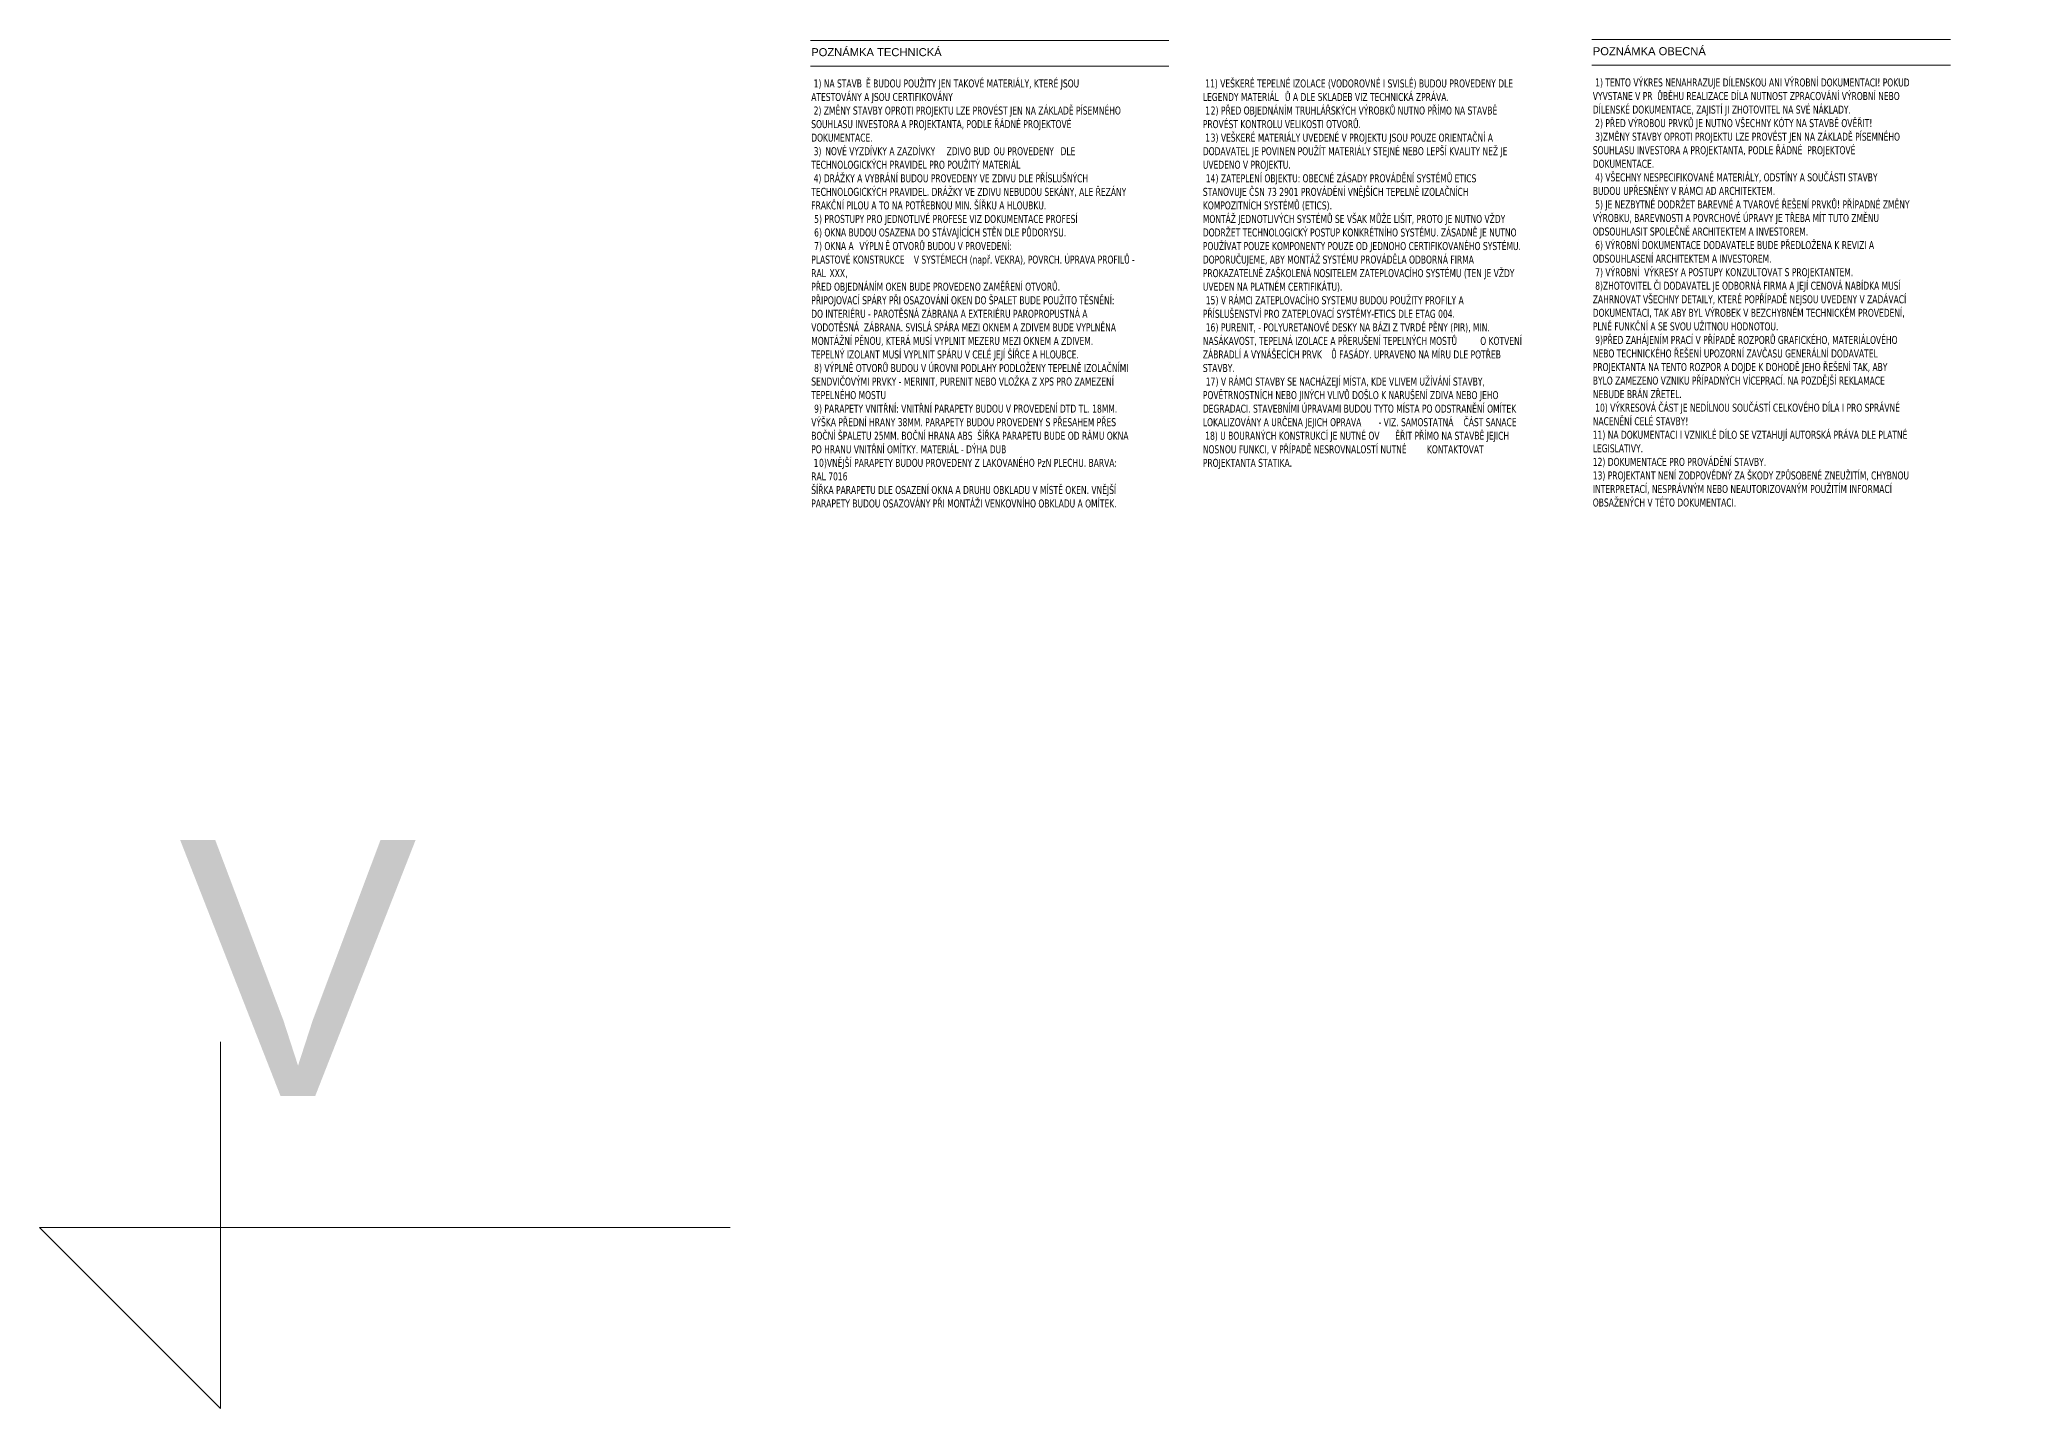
# Model space of a CAD drawing. Header units: millimetres. Extents: x 46521 to 262603, y -45352 to 20466.
# Drawn here: x 231762 to 262603, y -17447 to 3939 of the extents above; entities that cross this region are included whole.
import ezdxf

# ---------------------------------------------------------------- set-up
doc = ezdxf.new("R2010")
doc.units = ezdxf.units.MM
doc.layers.add('A-DETL-THIN', color=151, linetype='Continuous', lineweight=13)
doc.layers.add('G-ANNO-TEXT', color=231, linetype='Continuous', lineweight=9)
doc.styles.add('Arial', font='arial.ttf', dxfattribs={"height": 125})
doc.styles.add('Arial_4', font='arial.ttf', dxfattribs={"height": 4000})
doc.styles.add('Tahoma', font='tahoma.ttf', dxfattribs={"width": 0.8, "height": 125})

msp = doc.modelspace()

# ---------------------------------------------------------------- linework, layer by layer
at = {"layer": 'A-DETL-THIN'}
for p, q in [((243806.7, 3923.7), (249406.7, 3923.7)), ((256016.8, 3938.7), (261616.8, 3938.7)), ((243806.7, 3523.7), (249406.7, 3523.7)), ((256016.8, 3538.7), (261616.8, 3538.7))]:
    msp.add_line(p, q, dxfattribs=at)
at = {"layer": 'A-DETL-THIN', "lineweight": 9}
for p, q in [((234590.4, -17446.6), (234590.4, -11716.7)), ((242553.8, -14618.2), (231761.9, -14618.2)), ((231761.9, -14618.2), (234590.4, -17446.6))]:
    msp.add_line(p, q, dxfattribs=at)

# ---------------------------------------------------------------- texts
at = {"layer": 'G-ANNO-TEXT', "color": 7, "char_height": 125, "attachment_point": 1, "style": 'Tahoma', "bg_fill": 3, "box_fill_scale": 1.25, "bg_fill_color": 256, "bg_fill_true_color": 13158600, "bg_fill_transparency": 0}
for s, insert, width in [(' 1) NA STAVB', (243819.5, 3314.7), 1035.78), (' 11) VEŠKERÉ TEPELNÉ IZOLACE (VODOROVNÉ I SVISLÉ) BUDOU PROVEDENY DLE ', (249937.7, 3314.7), 6397.466)]:
    msp.add_mtext(s, dxfattribs=dict(at, insert=insert, width=width))
at = {"layer": 'G-ANNO-TEXT', "color": 7, "insert": (233935.5, -8567.2), "char_height": 4000, "width": 4649.787, "attachment_point": 1, "style": 'Arial_4'}
msp.add_mtext('\\fArial|b0|i0|c238|p34|;V', dxfattribs=at)

# ---------------------------------------------------------------- next in the draw order: texts
at = {"layer": 'G-ANNO-TEXT', "color": 7, "char_height": 125, "attachment_point": 1, "bg_fill": 3, "box_fill_scale": 1.25, "bg_fill_color": 256, "bg_fill_true_color": 13158600, "bg_fill_transparency": 0}
for s, insert, width, style in [('POZNÁMKA TECHNICKÁ', (243819.5, 3803.2), 2461.181, 'Arial'), ('POZNÁMKA OBECNÁ', (256029.7, 3818.3), 2128.48, 'Arial'), ('Ě BUDOU POUŽITY JEN TAKOVÉ MATERIÁLY, KTERÉ JSOU ', (244674.1, 3314.7), 4502.277, 'Tahoma'), (' 1) TENTO VÝKRES NENAHRAZUJE DÍLENSKOU ANI VÝROBNÍ DOKUMENTACI! POKUD ', (256029.7, 3329.8), 6541.77, 'Tahoma')]:
    msp.add_mtext(s, dxfattribs=dict(at, insert=insert, width=width, style=style))

# ---------------------------------------------------------------- next in the draw order: texts
at = {"layer": 'G-ANNO-TEXT', "color": 7, "insert": (243819.5, 3103.1), "char_height": 125, "width": 2950.21, "attachment_point": 1, "style": 'Tahoma', "bg_fill": 3, "box_fill_scale": 1.25, "bg_fill_color": 256, "bg_fill_true_color": 13158600, "bg_fill_transparency": 0}
msp.add_mtext('ATESTOVÁNY A JSOU CERTIFIKOVÁNY', dxfattribs=at)

# ---------------------------------------------------------------- next in the draw order: texts
at = {"layer": 'G-ANNO-TEXT', "color": 7, "insert": (243819.5, 2891.4), "char_height": 125, "width": 6442.361, "attachment_point": 1, "style": 'Tahoma', "bg_fill": 3, "box_fill_scale": 1.25, "bg_fill_color": 256, "bg_fill_true_color": 13158600, "bg_fill_transparency": 0}
msp.add_mtext(' 2) ZMĚNY STAVBY OPROTI PROJEKTU LZE PROVÉST JEN NA ZÁKLADĚ PÍSEMNÉHO ', dxfattribs=at)

# ---------------------------------------------------------------- next in the draw order: texts
at = {"layer": 'G-ANNO-TEXT', "color": 7, "char_height": 125, "attachment_point": 1, "style": 'Tahoma', "bg_fill": 3, "box_fill_scale": 1.25, "bg_fill_color": 256, "bg_fill_true_color": 13158600, "bg_fill_transparency": 0}
for s, insert, width in [('LEGENDY MATERIÁL', (249937.7, 3103.1), 1555.274), ('SOUHLASU INVESTORA A PROJEKTANTA, PODLE ŘÁDNÉ PROJEKTOVÉ ', (243819.5, 2679.7), 5409.787)]:
    msp.add_mtext(s, dxfattribs=dict(at, insert=insert, width=width))

# ---------------------------------------------------------------- next in the draw order: texts
for s, insert, width in [('Ů A DLE SKLADEB VIZ TECHNICKÁ ZPRÁVA.', (251220.9, 3103.1), 3341.433), (' 1', (249937.7, 2891.4), 147.511), ('DOKUMENTACE. ', (243819.5, 2468.1), 1292.32)]:
    msp.add_mtext(s, dxfattribs=dict(at, insert=insert, width=width))

# ---------------------------------------------------------------- next in the draw order: texts
for s, insert, width in [('\\fTahoma|b0|i0|c238|p34|;\\W.8;2', (250059.4, 2891.4), 92.996), (' 3) ', (243819.5, 2256.4), 266.16)]:
    msp.add_mtext(s, dxfattribs=dict(at, insert=insert, width=width))

# ---------------------------------------------------------------- next in the draw order: texts
for s, insert, width in [(') PŘED OBJEDNÁNÍM TRUHLÁŘSKÝCH VÝROBKŮ NUTNO PŘÍMO NA STAVBĚ ', (250136.1, 2891.4), 5842.699), ('NOVÉ VYZDÍVKY A ZAZDÍVKY', (244039.1, 2256.4), 2251.139)]:
    msp.add_mtext(s, dxfattribs=dict(at, insert=insert, width=width))

# ---------------------------------------------------------------- next in the draw order: texts
for s, insert, width in [('VYVSTANE V PR', (256029.7, 3118.1), 1221.772), ('PROVÉST KONTROLU VELIKOSTI OTVORŮ.', (249937.7, 2679.7), 3258.058), (' ZDIVO BUD', (245896.5, 2256.4), 933.164)]:
    msp.add_mtext(s, dxfattribs=dict(at, insert=insert, width=width))

# ---------------------------------------------------------------- next in the draw order: texts
for s, insert, width in [('ŮBĚHU REALIZACE DÍLA NUTNOST ZPRACOVÁNÍ VÝROBNÍ NEBO ', (257037.7, 3118.1), 5012.15), (' 1', (249937.7, 2468.1), 147.511), ('OU PROVEDENY', (246666.4, 2256.4), 1224.978)]:
    msp.add_mtext(s, dxfattribs=dict(at, insert=insert, width=width))

# ---------------------------------------------------------------- next in the draw order: texts
for s, insert, width in [('DÍLENSKÉ DOKUMENTACE, ZAJISTÍ JI ZHOTOVITEL NA SVÉ NÁKLADY.', (256029.7, 2906.5), 5380.926), ('\\fTahoma|b0|i0|c238|p34|;\\W.8;3', (250059.4, 2468.1), 92.996), (' DLE ', (247677.1, 2256.4), 404.051)]:
    msp.add_mtext(s, dxfattribs=dict(at, insert=insert, width=width))

# ---------------------------------------------------------------- next in the draw order: texts
for s, insert, width in [(') VEŠKERÉ MATERIÁLY UVEDENÉ V PROJEKTU JSOU POUZE ORIENTAČNÍ A ', (250136.1, 2468.1), 5810.631), ('TECHNOLOGICKÝCH PRAVIDEL PRO POUŽITÝ MATERIÁL', (243819.5, 2044.7), 4309.872)]:
    msp.add_mtext(s, dxfattribs=dict(at, insert=insert, width=width))

# ---------------------------------------------------------------- next in the draw order: texts
for s, insert, width in [(' 2) PŘED VÝROBOU PRVKŮ JE NUTNO VŠECHNY KÓTY NA STAVBĚ OVĚŘIT!', (256029.7, 2694.8), 5756.116), ('DODAVATEL JE POVINEN POUŽÍT MATERIÁLY STEJNÉ NEBO LEPŠÍ KVALITY NEŽ JE ', (249937.7, 2256.4), 6423.12), (' 4) DRÁŽKY A VYBRÁNÍ BUDOU PROVEDENY VE ZDIVU DLE PŘÍSLUŠNÝCH ', (243819.5, 1833.1), 5727.256)]:
    msp.add_mtext(s, dxfattribs=dict(at, insert=insert, width=width))

# ---------------------------------------------------------------- next in the draw order: texts
for s, insert, width in [(' 3)ZMĚNY STAVBY OPROTI PROJEKTU LZE PROVÉST JEN NA ZÁKLADĚ PÍSEMNÉHO ', (256029.7, 2483.1), 6387.846), ('UVEDENO V PROJEKTU.', (249937.7, 2044.7), 1811.814), ('TECHNOLOGICKÝCH PRAVIDEL. DRÁŽKY VE ZDIVU NEBUDOU SEKÁNY, ALE ŘEZÁNY ', (243819.5, 1621.4), 6474.428)]:
    msp.add_mtext(s, dxfattribs=dict(at, insert=insert, width=width))

# ---------------------------------------------------------------- next in the draw order: texts
for s, insert, width in [('SOUHLASU INVESTORA A PROJEKTANTA, PODLE ŘÁDNÉ  PROJEKTOVÉ ', (256029.7, 2271.5), 5464.302), ('\\fTahoma|b0|i0|c238|p34|;\\W.8; ', (249937.7, 1833.1), 54.515), ('FRAKČNÍ PILOU A TO NA POTŘEBNOU MIN. ŠÍŘKU A HLOUBKU.', (243819.5, 1409.7), 4861.433)]:
    msp.add_mtext(s, dxfattribs=dict(at, insert=insert, width=width))

# ---------------------------------------------------------------- next in the draw order: texts
for s, insert, width in [('14', (249982.6, 1833.1), 185.992), ('DOKUMENTACE. ', (256029.7, 2059.8), 1292.32), ('\\fTahoma|b0|i0|c238|p34|;\\W.8; ', (243819.5, 1198.1), 54.515)]:
    msp.add_mtext(s, dxfattribs=dict(at, insert=insert, width=width))

# ---------------------------------------------------------------- next in the draw order: texts
for s, insert, width in [(') ZATEPLENÍ OBJEKTU: OBECNÉ ZÁSADY PROVÁDĚNÍ SYSTÉMŮ ETICS ', (250136.1, 1833.1), 5438.648), (' 4) VŠECHNY NESPECIFIKOVANÉ MATERIÁLY, ODSTÍNY A SOUČÁSTI STAVBY  ', (256029.7, 1848.1), 6009.449), ('\\fTahoma|b0|i0|c238|p34|;\\W.8;5', (243864.5, 1198.1), 92.996)]:
    msp.add_mtext(s, dxfattribs=dict(at, insert=insert, width=width))

# ---------------------------------------------------------------- next in the draw order: texts
for s, insert, width in [('STANOVUJE ČSN 73 2901 PROVÁDĚNÍ VNĚJŠÍCH TEPELNĚ IZOLAČNÍCH ', (249937.7, 1621.4), 5525.23), ('BUDOU UPŘESNĚNY V RÁMCI AD ARCHITEKTEM.', (256029.7, 1636.5), 3745.484), (') PROSTUPY PRO JEDNOTLIVÉ PROFESE VIZ DOKUMENTACE PROFESÍ', (243941.2, 1198.1), 5348.859)]:
    msp.add_mtext(s, dxfattribs=dict(at, insert=insert, width=width))

# ---------------------------------------------------------------- next in the draw order: texts
for s, insert, width in [('KOMPOZITNÍCH SYSTÉMŮ (ETICS). ', (249937.7, 1409.7), 2748.185), ('\\fTahoma|b0|i0|c238|p34|;\\W.8; ', (243819.5, 986.4), 54.515)]:
    msp.add_mtext(s, dxfattribs=dict(at, insert=insert, width=width))

# ---------------------------------------------------------------- next in the draw order: texts
for s, insert, width in [('\\fTahoma|b0|i0|c238|p34|;\\W.8;6', (243864.5, 986.4), 92.996), ('MONTÁŽ JEDNOTLIVÝCH SYSTÉMŮ SE VŠAK MŮŽE LIŠIT, PROTO JE NUTNO VŽDY ', (249937.7, 1198.1), 6330.125)]:
    msp.add_mtext(s, dxfattribs=dict(at, insert=insert, width=width))

# ---------------------------------------------------------------- next in the draw order: texts
for s, insert, width in [(' 5) JE NEZBYTNÉ DODRŽET BAREVNÉ A TVAROVÉ ŘEŠENÍ PRVKŮ! PŘÍPADNÉ ZMĚNY ', (256029.7, 1424.8), 6541.77), (') OKNA BUDOU OSAZENA DO STÁVAJÍCÍCH STĚN DLE PŮDORYSU. ', (243941.2, 986.4), 5130.8), ('DODRŽET TECHNOLOGICKÝ POSTUP KONKRÉTNÍHO SYSTÉMU. ZÁSADNĚ JE NUTNO ', (249937.7, 986.4), 6487.255)]:
    msp.add_mtext(s, dxfattribs=dict(at, insert=insert, width=width))

# ---------------------------------------------------------------- next in the draw order: texts
for s, insert, width in [('VÝROBKU, BAREVNOSTI A POVRCHOVÉ ÚPRAVY JE TŘEBA MÍT TUTO ZMĚNU ', (256029.7, 1213.1), 5948.521), ('\\fTahoma|b0|i0|c238|p34|;\\W.8; ', (243819.5, 774.7), 54.515)]:
    msp.add_mtext(s, dxfattribs=dict(at, insert=insert, width=width))

# ---------------------------------------------------------------- next in the draw order: texts
at = {"layer": 'G-ANNO-TEXT', "color": 7, "insert": (243864.5, 774.7), "char_height": 125, "width": 92.996, "attachment_point": 1, "style": 'Tahoma', "bg_fill": 3, "box_fill_scale": 1.25, "bg_fill_color": 256, "bg_fill_true_color": 13158600, "bg_fill_transparency": 0}
msp.add_mtext('\\fTahoma|b0|i0|c238|p34|;\\W.8;7', dxfattribs=at)

# ---------------------------------------------------------------- next in the draw order: texts
at = {"layer": 'G-ANNO-TEXT', "color": 7, "insert": (243941.2, 774.7), "char_height": 125, "width": 763.207, "attachment_point": 1, "style": 'Tahoma', "bg_fill": 3, "box_fill_scale": 1.25, "bg_fill_color": 256, "bg_fill_true_color": 13158600, "bg_fill_transparency": 0}
msp.add_mtext(') OKNA A ', dxfattribs=at)

# ---------------------------------------------------------------- next in the draw order: texts
at = {"layer": 'G-ANNO-TEXT', "color": 7, "insert": (244570.9, 774.7), "char_height": 125, "width": 490.633, "attachment_point": 1, "style": 'Tahoma', "bg_fill": 3, "box_fill_scale": 1.25, "bg_fill_color": 256, "bg_fill_true_color": 13158600, "bg_fill_transparency": 0}
msp.add_mtext('VÝPLN', dxfattribs=at)

# ---------------------------------------------------------------- next in the draw order: texts
at = {"layer": 'G-ANNO-TEXT', "color": 7, "insert": (244975.8, 774.7), "char_height": 125, "width": 2597.468, "attachment_point": 1, "style": 'Tahoma', "bg_fill": 3, "box_fill_scale": 1.25, "bg_fill_color": 256, "bg_fill_true_color": 13158600, "bg_fill_transparency": 0}
msp.add_mtext('Ě OTVORŮ BUDOU V PROVEDENÍ:', dxfattribs=at)

# ---------------------------------------------------------------- next in the draw order: texts
at = {"layer": 'G-ANNO-TEXT', "color": 7, "insert": (243819.5, 563.1), "char_height": 125, "width": 1943.291, "attachment_point": 1, "style": 'Tahoma', "bg_fill": 3, "box_fill_scale": 1.25, "bg_fill_color": 256, "bg_fill_true_color": 13158600, "bg_fill_transparency": 0}
msp.add_mtext('PLASTOVÉ KONSTRUKCE ', dxfattribs=at)

# ---------------------------------------------------------------- next in the draw order: texts
at = {"layer": 'G-ANNO-TEXT', "color": 7, "char_height": 125, "attachment_point": 1, "style": 'Tahoma', "bg_fill": 3, "box_fill_scale": 1.25, "bg_fill_color": 256, "bg_fill_true_color": 13158600, "bg_fill_transparency": 0}
for s, insert, width in [('RAL ', (243819.5, 351.4), 346.329), ('V SYSTÉMECH (např. VEKRA), POVRCH. ÚPRAVA PROFILŮ - ', (245422.9, 563.1), 4585.653)]:
    msp.add_mtext(s, dxfattribs=dict(at, insert=insert, width=width))

# ---------------------------------------------------------------- next in the draw order: texts
for s, insert, width in [('POUŽÍVAT POUZE KOMPONENTY POUZE OD JEDNOHO CERTIFIKOVANÉHO SYSTÉMU.', (249937.7, 774.7), 6535.357), ('XXX', (244105.3, 351.4), 298.228)]:
    msp.add_mtext(s, dxfattribs=dict(at, insert=insert, width=width))

# ---------------------------------------------------------------- next in the draw order: texts
for s, insert, width in [('ODSOUHLASIT SPOLEČNĚ ARCHITEKTEM A INVESTOREM.', (256029.7, 1001.5), 4428.522), ('\\fTahoma|b0|i0|c238|p34|;\\W.8;,', (244351.3, 351.4), 51.308), ('DOPORUČUJEME, ABY MONTÁŽ SYSTÉMU PROVÁDĚLA ODBORNÁ FIRMA ', (249937.7, 563.1), 5586.158)]:
    msp.add_mtext(s, dxfattribs=dict(at, insert=insert, width=width))

# ---------------------------------------------------------------- next in the draw order: texts
for s, insert, width in [(' 6) VÝROBNÍ DOKUMENTACE DODAVATELE BUDE PŘEDLOŽENA K REVIZI A ', (256029.7, 789.8), 5797.804), ('PROKAZATELNĚ ZAŠKOLENÁ NOSITELEM ZATEPLOVACÍHO SYSTÉMU (TEN JE VŽDY ', (249937.7, 351.4), 6426.327), ('PŘED OBJEDNÁNÍM OKEN BUDE PROVEDENO ZAMĚŘENÍ OTVORŮ.', (243819.5, 139.7), 5082.699)]:
    msp.add_mtext(s, dxfattribs=dict(at, insert=insert, width=width))

# ---------------------------------------------------------------- next in the draw order: texts
for s, insert, width in [('ODSOUHLASENÍ ARCHITEKTEM A INVESTOREM.', (256029.7, 578.1), 3684.556), ('PŘIPOJOVACÍ SPÁRY PŘI OSAZOVÁNÍ OKEN DO ŠPALET BUDE POUŽITO TĚSNĚNÍ: ', (243819.5, -71.9), 6349.365)]:
    msp.add_mtext(s, dxfattribs=dict(at, insert=insert, width=width))

# ---------------------------------------------------------------- next in the draw order: texts
for s, insert, width in [(' 7) VÝROBNÍ  VÝKRESY A POSTUPY KONZULTOVAT S\xa0PROJEKTANTEM.', (256029.7, 366.5), 5380.926), ('UVEDEN NA PLATNÉM CERTIFIKÁTU).', (249937.7, 139.7), 2882.868), ('DO INTERIÉRU - PAROTĚSNÁ ZÁBRANA A EXTERIÉRU PAROPROPUSTNÁ A ', (243819.5, -283.6), 5724.049)]:
    msp.add_mtext(s, dxfattribs=dict(at, insert=insert, width=width))

# ---------------------------------------------------------------- next in the draw order: texts
for s, insert, width in [(' 8)ZHOTOVITEL ČI DODAVATEL JE ODBORNÁ FIRMA A JEJÍ CENOVÁ NABÍDKA MUSÍ  ', (256029.7, 154.8), 6535.357), ('\\fTahoma|b0|i0|c238|p34|;\\W.8; ', (249937.7, -71.9), 54.515), ('VODOTĚSNÁ  ZÁBRANA. SVISLÁ SPÁRA MEZI OKNEM A ZDIVEM BUDE VYPLNĚNA ', (243819.5, -495.3), 6259.576)]:
    msp.add_mtext(s, dxfattribs=dict(at, insert=insert, width=width))

# ---------------------------------------------------------------- next in the draw order: texts
for s, insert, width in [('15', (249982.6, -71.9), 185.992), ('ZAHRNOVAT VŠECHNY DETAILY, KTERÉ POPŘÍPADĚ NEJSOU UVEDENY V\xa0ZADÁVACÍ ', (256029.7, -56.9), 6493.669), ('MONTÁŽNÍ PĚNOU, KTERÁ MUSÍ VYPLNIT MEZERU MEZI OKNEM A ZDIVEM. ', (243819.5, -706.9), 5871.559)]:
    msp.add_mtext(s, dxfattribs=dict(at, insert=insert, width=width))

# ---------------------------------------------------------------- next in the draw order: texts
for s, insert, width in [(') V RÁMCI ZATEPLOVACÍHO SYSTEMU BUDOU POUŽITY PROFILY A ', (250136.1, -71.9), 5188.521), ('TEPELNÝ IZOLANT MUSÍ VYPLNIT SPÁRU V CELÉ JEJÍ ŠÍŘCE A HLOUBCE.', (243819.5, -918.6), 5598.985)]:
    msp.add_mtext(s, dxfattribs=dict(at, insert=insert, width=width))

# ---------------------------------------------------------------- next in the draw order: texts
for s, insert, width in [('PŘÍSLUŠENSTVÍ PRO ZATEPLOVACÍ SYSTÉMY-ETICS DLE ETAG 004.', (249937.7, -283.6), 5201.348), ('\\fTahoma|b0|i0|c238|p34|;\\W.8; ', (243819.5, -1130.3), 54.515)]:
    msp.add_mtext(s, dxfattribs=dict(at, insert=insert, width=width))

# ---------------------------------------------------------------- next in the draw order: texts
for s, insert, width in [('\\fTahoma|b0|i0|c238|p34|;\\W.8; ', (249937.7, -495.3), 54.515), ('\\fTahoma|b0|i0|c238|p34|;\\W.8;8', (243864.5, -1130.3), 92.996)]:
    msp.add_mtext(s, dxfattribs=dict(at, insert=insert, width=width))

# ---------------------------------------------------------------- next in the draw order: texts
for s, insert, width in [('16', (249982.6, -495.3), 185.992), (') VÝPLNĚ OTVORŮ BUDOU V ÚROVNI PODLAHY PODLOŽENY TEPELNĚ IZOLAČNÍMI ', (243941.2, -1130.3), 6394.26)]:
    msp.add_mtext(s, dxfattribs=dict(at, insert=insert, width=width))

# ---------------------------------------------------------------- next in the draw order: texts
for s, insert, width in [(') PURENIT, - POLYURETANOVÉ DESKY NA BÁZI Z TVRDÉ PĚNY (PIR), MIN. ', (250136.1, -495.3), 5756.116), ('SENDVIČOVÝMI PRVKY - MERINIT, PURENIT NEBO VLOŽKA Z XPS PRO ZAMEZENÍ ', (243819.5, -1341.9), 6301.264)]:
    msp.add_mtext(s, dxfattribs=dict(at, insert=insert, width=width))

# ---------------------------------------------------------------- next in the draw order: texts
for s, insert, width in [('DOKUMENTACI, TAK ABY BYL VÝROBEK V BEZCHYBNÉM TECHNICKÉM PROVEDENÍ, ', (256029.7, -268.5), 6429.534), ('NASÁKAVOST, TEPELNÁ IZOLACE A PŘERUŠENÍ TEPELNÝCH MOSTŮ ', (249937.7, -706.9), 5252.656), ('TEPELNÉHO MOSTU  ', (243819.5, -1553.6), 1632.236)]:
    msp.add_mtext(s, dxfattribs=dict(at, insert=insert, width=width))

# ---------------------------------------------------------------- next in the draw order: texts
for s, insert, width in [('PLNĚ FUNKČNÍ A SE SVOU UŽITNOU HODNOTOU.', (256029.7, -480.2), 3806.412), ('ZÁBRADLÍ A VYNÁŠECÍCH PRVK', (249937.7, -918.6), 2430.716), ('O KOTVENÍ ', (254271.5, -706.9), 920.337), ('\\fTahoma|b0|i0|c238|p34|;\\W.8; ', (243819.5, -1765.3), 54.515)]:
    msp.add_mtext(s, dxfattribs=dict(at, insert=insert, width=width))

# ---------------------------------------------------------------- next in the draw order: texts
for s, insert, width in [('Ů FASÁDY. UPRAVENO NA MÍRU DLE POTŘEB ', (251943.2, -918.6), 3530.632), (' 9)PŘED ZAHÁJENÍM PRACÍ V PŘÍPADĚ ROZPORŮ GRAFICKÉHO, MATERIÁLOVÉHO ', (256029.7, -691.9), 6336.538), ('STAVBY. ', (249937.7, -1130.3), 705.485), ('\\fTahoma|b0|i0|c238|p34|;\\W.8;9', (243864.5, -1765.3), 92.996)]:
    msp.add_mtext(s, dxfattribs=dict(at, insert=insert, width=width))

# ---------------------------------------------------------------- next in the draw order: texts
for s, insert, width in [('NEBO TECHNICKÉHO ŘEŠENÍ UPOZORNÍ ZAVČASU GENERÁLNÍ DODAVATEL ', (256029.7, -903.5), 5858.732), ('\\fTahoma|b0|i0|c238|p34|;\\W.8; ', (249937.7, -1341.9), 54.515), (') PARAPETY VNITŘNÍ: VNITŘNÍ PARAPETY BUDOU V PROVEDENÍ DTD TL. 18MM. ', (243941.2, -1765.3), 6259.576)]:
    msp.add_mtext(s, dxfattribs=dict(at, insert=insert, width=width))

# ---------------------------------------------------------------- next in the draw order: texts
for s, insert, width in [('PROJEKTANTA NA TENTO ROZPOR A DOJDE K DOHODĚ JEHO ŘEŠENÍ TAK, ABY ', (256029.7, -1115.2), 6156.96), ('17', (249982.6, -1341.9), 185.992), ('VÝŠKA PŘEDNÍ HRANY 38MM. PARAPETY BUDOU PROVEDENY S PŘESAHEM PŘES ', (243819.5, -1976.9), 6282.023)]:
    msp.add_mtext(s, dxfattribs=dict(at, insert=insert, width=width))

# ---------------------------------------------------------------- next in the draw order: texts
for s, insert, width in [(') V RÁMCI STAVBY SE NACHÁZEJÍ MÍSTA, KDE VLIVEM UŽÍVÁNÍ STAVBY, ', (250136.1, -1341.9), 5669.534), ('BOČNÍ ŠPALETU 25MM. BOČNÍ HRANA ABS  ŠÍŘKA PARAPETU BUDE OD RÁMU OKNA ', (243819.5, -2188.6), 6538.563)]:
    msp.add_mtext(s, dxfattribs=dict(at, insert=insert, width=width))

# ---------------------------------------------------------------- next in the draw order: texts
for s, insert, width in [('POVĚTRNOSTNÍCH NEBO JINÝCH VLIVŮ DOŠLO K NARUŠENÍ ZDIVA NEBO JEHO ', (249937.7, -1553.6), 6179.407), ('PO HRANU VNITŘNÍ OMÍTKY. MATERIÁL - DÝHA DUB', (243819.5, -2400.3), 4072.572)]:
    msp.add_mtext(s, dxfattribs=dict(at, insert=insert, width=width))

# ---------------------------------------------------------------- next in the draw order: texts
for s, insert, width in [('BYLO ZAMEZENO VZNIKU PŘÍPADNÝCH VÍCEPRACÍ. NA POZDĚJŠÍ REKLAMACE ', (256029.7, -1326.9), 6047.931), ('DEGRADACI. STAVEBNÍMI ÚPRAVAMI BUDOU TYTO MÍSTA PO ODSTRANĚNÍ OMÍTEK ', (249937.7, -1765.3), 6541.77), (' 1', (243819.5, -2611.9), 147.511)]:
    msp.add_mtext(s, dxfattribs=dict(at, insert=insert, width=width))

# ---------------------------------------------------------------- next in the draw order: texts
for s, insert, width in [('NEBUDE BRÁN ZŘETEL.', (256029.7, -1538.5), 1789.367), ('LOKALIZOVÁNY A URČENA JEJICH OPRAVA', (249937.7, -1976.9), 3280.505), ('\\fTahoma|b0|i0|c238|p34|;\\W.8;0', (243941.2, -2611.9), 92.996)]:
    msp.add_mtext(s, dxfattribs=dict(at, insert=insert, width=width))

# ---------------------------------------------------------------- next in the draw order: texts
for s, insert, width in [(' 10) VÝKRESOVÁ ČÁST JE NEDÍLNOU SOUČÁSTÍ CELKOVÉHO DÍLA I PRO SPRÁVNÉ ', (256029.7, -1750.2), 6391.053), (' - VIZ. SAMOSTATNÁ ', (252644.3, -1976.9), 1654.683), (')VNĚJŠÍ PARAPETY BUDOU PROVEDENY Z LAKOVANÉHO PzN PLECHU. BARVA: ', (244018, -2611.9), 6044.724)]:
    msp.add_mtext(s, dxfattribs=dict(at, insert=insert, width=width))

# ---------------------------------------------------------------- next in the draw order: texts
for s, insert, width in [(' 18) U BOURANÝCH KONSTRUKCÍ JE NUTNÉ OV', (249937.7, -2188.6), 3642.868), ('ČÁST SANACE', (254009.6, -1976.9), 1067.848), ('NACENĚNÍ CELÉ STAVBY!', (256029.7, -1961.9), 1943.291), ('RAL 7016  ', (243819.5, -2823.6), 827.341)]:
    msp.add_mtext(s, dxfattribs=dict(at, insert=insert, width=width))

# ---------------------------------------------------------------- next in the draw order: texts
for s, insert, width in [('ĚŘIT PŘÍMO NA STAVBĚ JEJICH', (252943.3, -2188.6), 2427.51), ('11) NA DOKUMENTACI I VZNIKLÉ DÍLO SE VZTAHUJÍ AUTORSKÁ PRÁVA DLE PLATNÉ ', (256029.7, -2173.5), 6541.77), ('ŠÍŘKA PARAPETU DLE OSAZENÍ OKNA A DRUHU OBKLADU V MÍSTĚ OKEN. VNĚJŠÍ ', (243819.5, -3035.3), 6346.158)]:
    msp.add_mtext(s, dxfattribs=dict(at, insert=insert, width=width))

# ---------------------------------------------------------------- next in the draw order: texts
for s, insert, width in [('\\fTahoma|b0|i0|c238|p34|;\\W.8; ', (254946.2, -2188.6), 54.515), ('NOSNOU FUNKCI, V PŘÍPADĚ NESROVNALOSTÍ NUTNÉ', (249937.7, -2400.3), 4188.016), ('LEGISLATIVY.', (256029.7, -2385.2), 1055.021), ('PARAPETY BUDOU OSAZOVÁNY PŘI MONTÁŽI VENKOVNÍHO OBKLADU A OMÍTEK. ', (243819.5, -3246.9), 6314.091)]:
    msp.add_mtext(s, dxfattribs=dict(at, insert=insert, width=width))

# ---------------------------------------------------------------- next in the draw order: texts
for s, insert, width in [('\\fTahoma|b0|i0|c238|p34|;\\W.8; ', (253393.1, -2400.3), 54.515), ('PROJEKTANTA STATIKA. ', (249937.7, -2611.9), 1924.05), ('12) DOKUMENTACE PRO PROVÁDĚNÍ STAVBY.', (256029.7, -2596.9), 3533.838)]:
    msp.add_mtext(s, dxfattribs=dict(at, insert=insert, width=width))

# ---------------------------------------------------------------- next in the draw order: texts
for s, insert, width in [('KONTAKTOVAT ', (253438.1, -2400.3), 1208.945), ('13) PROJEKTANT NENÍ ZODPOVĚDNÝ ZA ŠKODY ZPŮSOBENÉ ZNEUŽITÍM, CHYBNOU ', (256029.7, -2808.5), 6522.529)]:
    msp.add_mtext(s, dxfattribs=dict(at, insert=insert, width=width))

# ---------------------------------------------------------------- next in the draw order: texts
at = {"layer": 'G-ANNO-TEXT', "color": 7, "insert": (256029.7, -3020.2), "char_height": 125, "width": 6243.542, "attachment_point": 1, "style": 'Tahoma', "bg_fill": 3, "box_fill_scale": 1.25, "bg_fill_color": 256, "bg_fill_true_color": 13158600, "bg_fill_transparency": 0}
msp.add_mtext('INTERPRETACÍ, NESPRÁVNÝM NEBO NEAUTORIZOVANÝM POUŽITÍM INFORMACÍ ', dxfattribs=at)

# ---------------------------------------------------------------- next in the draw order: texts
at = {"layer": 'G-ANNO-TEXT', "color": 7, "insert": (256029.7, -3231.9), "char_height": 125, "width": 2924.556, "attachment_point": 1, "style": 'Tahoma', "bg_fill": 3, "box_fill_scale": 1.25, "bg_fill_color": 256, "bg_fill_true_color": 13158600, "bg_fill_transparency": 0}
msp.add_mtext('OBSAŽENÝCH V TÉTO DOKUMENTACI.', dxfattribs=at)

doc.saveas('drawing.dxf')
